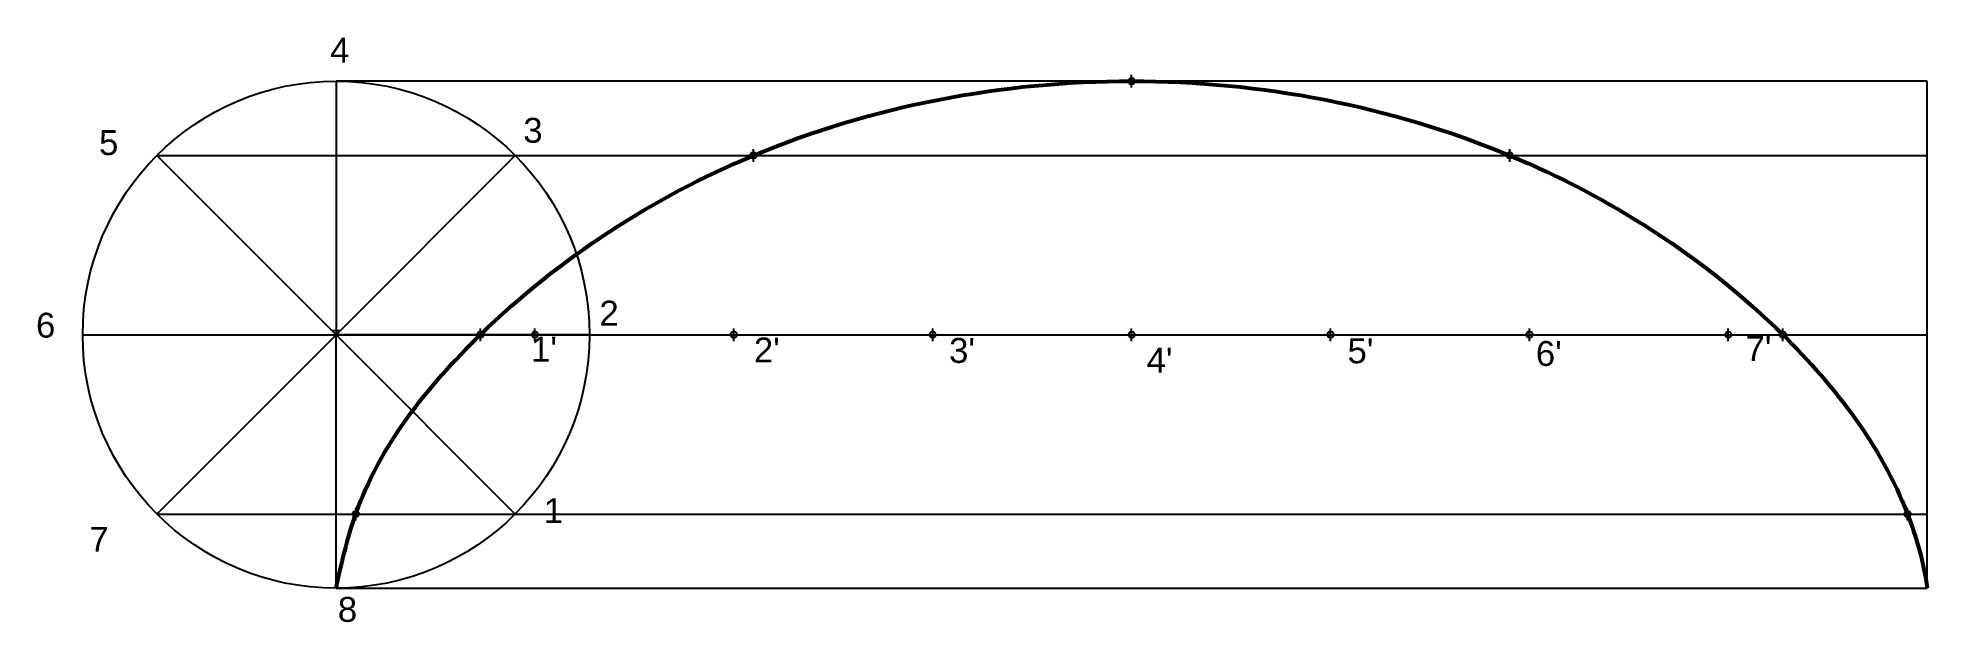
# Model space of a CAD drawing. Header units: millimetres. Extents: x 1451 to 1749, y 957 to 1050.
import ezdxf

# ---------------------------------------------------------------- set-up
doc = ezdxf.new("R2010")
doc.units = ezdxf.units.MM
doc.header["$PDMODE"] = 34
doc.styles.get("Standard").update_dxf_attribs({"font": 'arial.ttf'})

# ---------------------------------------------------------------- blocks, each defined once
blk = doc.blocks.new('*U2')
blk.add_line((0, -20), (0, 20))
blk = doc.blocks.new('*U3')
at = {"color": 0, "linetype": 'ByBlock', "lineweight": -2, "transparency": 16777216}
for p, rotation in [((1497.69, 1022.76), 180), ((1483.54, 1016.9), 225), ((1511.83, 1016.9), 135), ((1477.69, 1002.76), 270), ((1483.54, 988.61), 315.0000000000001), ((1511.83, 988.61), 44.99999999999999), ((1517.69, 1002.76), 90)]:
    blk.add_blockref('*U2', p, dxfattribs=dict(at, rotation=rotation))
blk.add_blockref('*U2', (1497.69, 982.76), dxfattribs=at)

msp = doc.modelspace()

# ---------------------------------------------------------------- linework, layer by layer
for p, q in [((1748.89, 1042.76), (1497.69, 1042.76)), ((1497.69, 1042.76), (1497.69, 1042.76)), ((1748.89, 962.76), (1748.89, 1042.76)), ((1469.4, 1031.04), (1748.89, 1031.04)), ((1748.89, 1031.04), (1748.89, 1031.04)), ((1498.31, 1003.38), (1497.06, 1003.38)), ((1497.69, 1002.76), (1748.89, 1002.76)), ((1469.4, 974.47), (1748.89, 974.47)), ((1497.69, 962.76), (1497.69, 962.76)), ((1497.69, 962.76), (1748.89, 962.76))]:
    msp.add_line(p, q)
msp.add_circle((1497.69, 1002.76), 40)
at = {"color": 40, "lineweight": 53, "true_color": 0xf8d731}
msp.add_open_spline([(1497.69, 962.76), (1498.57, 966.72), (1501.98, 981.95), (1523.27, 1008.62), (1564.99, 1035.56), (1623.31, 1046.65), (1681.48, 1035.56), (1723.56, 1008.65), (1744.14, 981.91), (1748.33, 966.75), (1748.89, 962.76)], degree=3, knots=[0, 0, 0, 0, 12.122956, 46.58265, 98.147814, 158.971087, 219.79436, 271.359523, 305.819217, 317.942174, 317.942174, 317.942174, 317.942174], dxfattribs=at)
for p in [(1623.29, 1042.76), (1563.6, 1031.04), (1682.97, 1031.04), (1520.49, 1002.76), (1529.09, 1002.76), (1560.49, 1002.76), (1591.89, 1002.76), (1623.29, 1002.76), (1654.69, 1002.76), (1686.09, 1002.76), (1717.49, 1002.76), (1726.09, 1002.76), (1500.8, 974.47), (1745.77, 974.47)]:
    msp.add_point(p)

# ---------------------------------------------------------------- block references
msp.add_blockref('*U3', (0, 0))

# ---------------------------------------------------------------- texts
for s, height, p in [('4', 3.93, (1496.75, 1045.66)), ('3', 3.93, (1527.25, 1033.03)), ('5', 3.93, (1460.27, 1031.09)), ('6', 3.93, (1450.32, 1002.29)), ('2', 3.93, (1539.27, 1004.2)), ("1'", 3.925, (1528.47, 998.51)), ("2'", 3.925, (1563.65, 998.38)), ("3'", 3.925, (1594.47, 998.31)), ("7'", 3.925, (1720.2, 998.61)), ("4'", 3.925, (1625.65, 996.78)), ("5'", 3.925, (1657.37, 998.25)), ("6'", 3.925, (1687.1, 997.83)), ('1', 3.93, (1530.49, 973.03)), ('7', 3.93, (1458.75, 968.51)), ('8', 3.93, (1497.97, 957.46))]:
    msp.add_text(s, height=height).set_placement(p)

doc.saveas('drawing.dxf')
